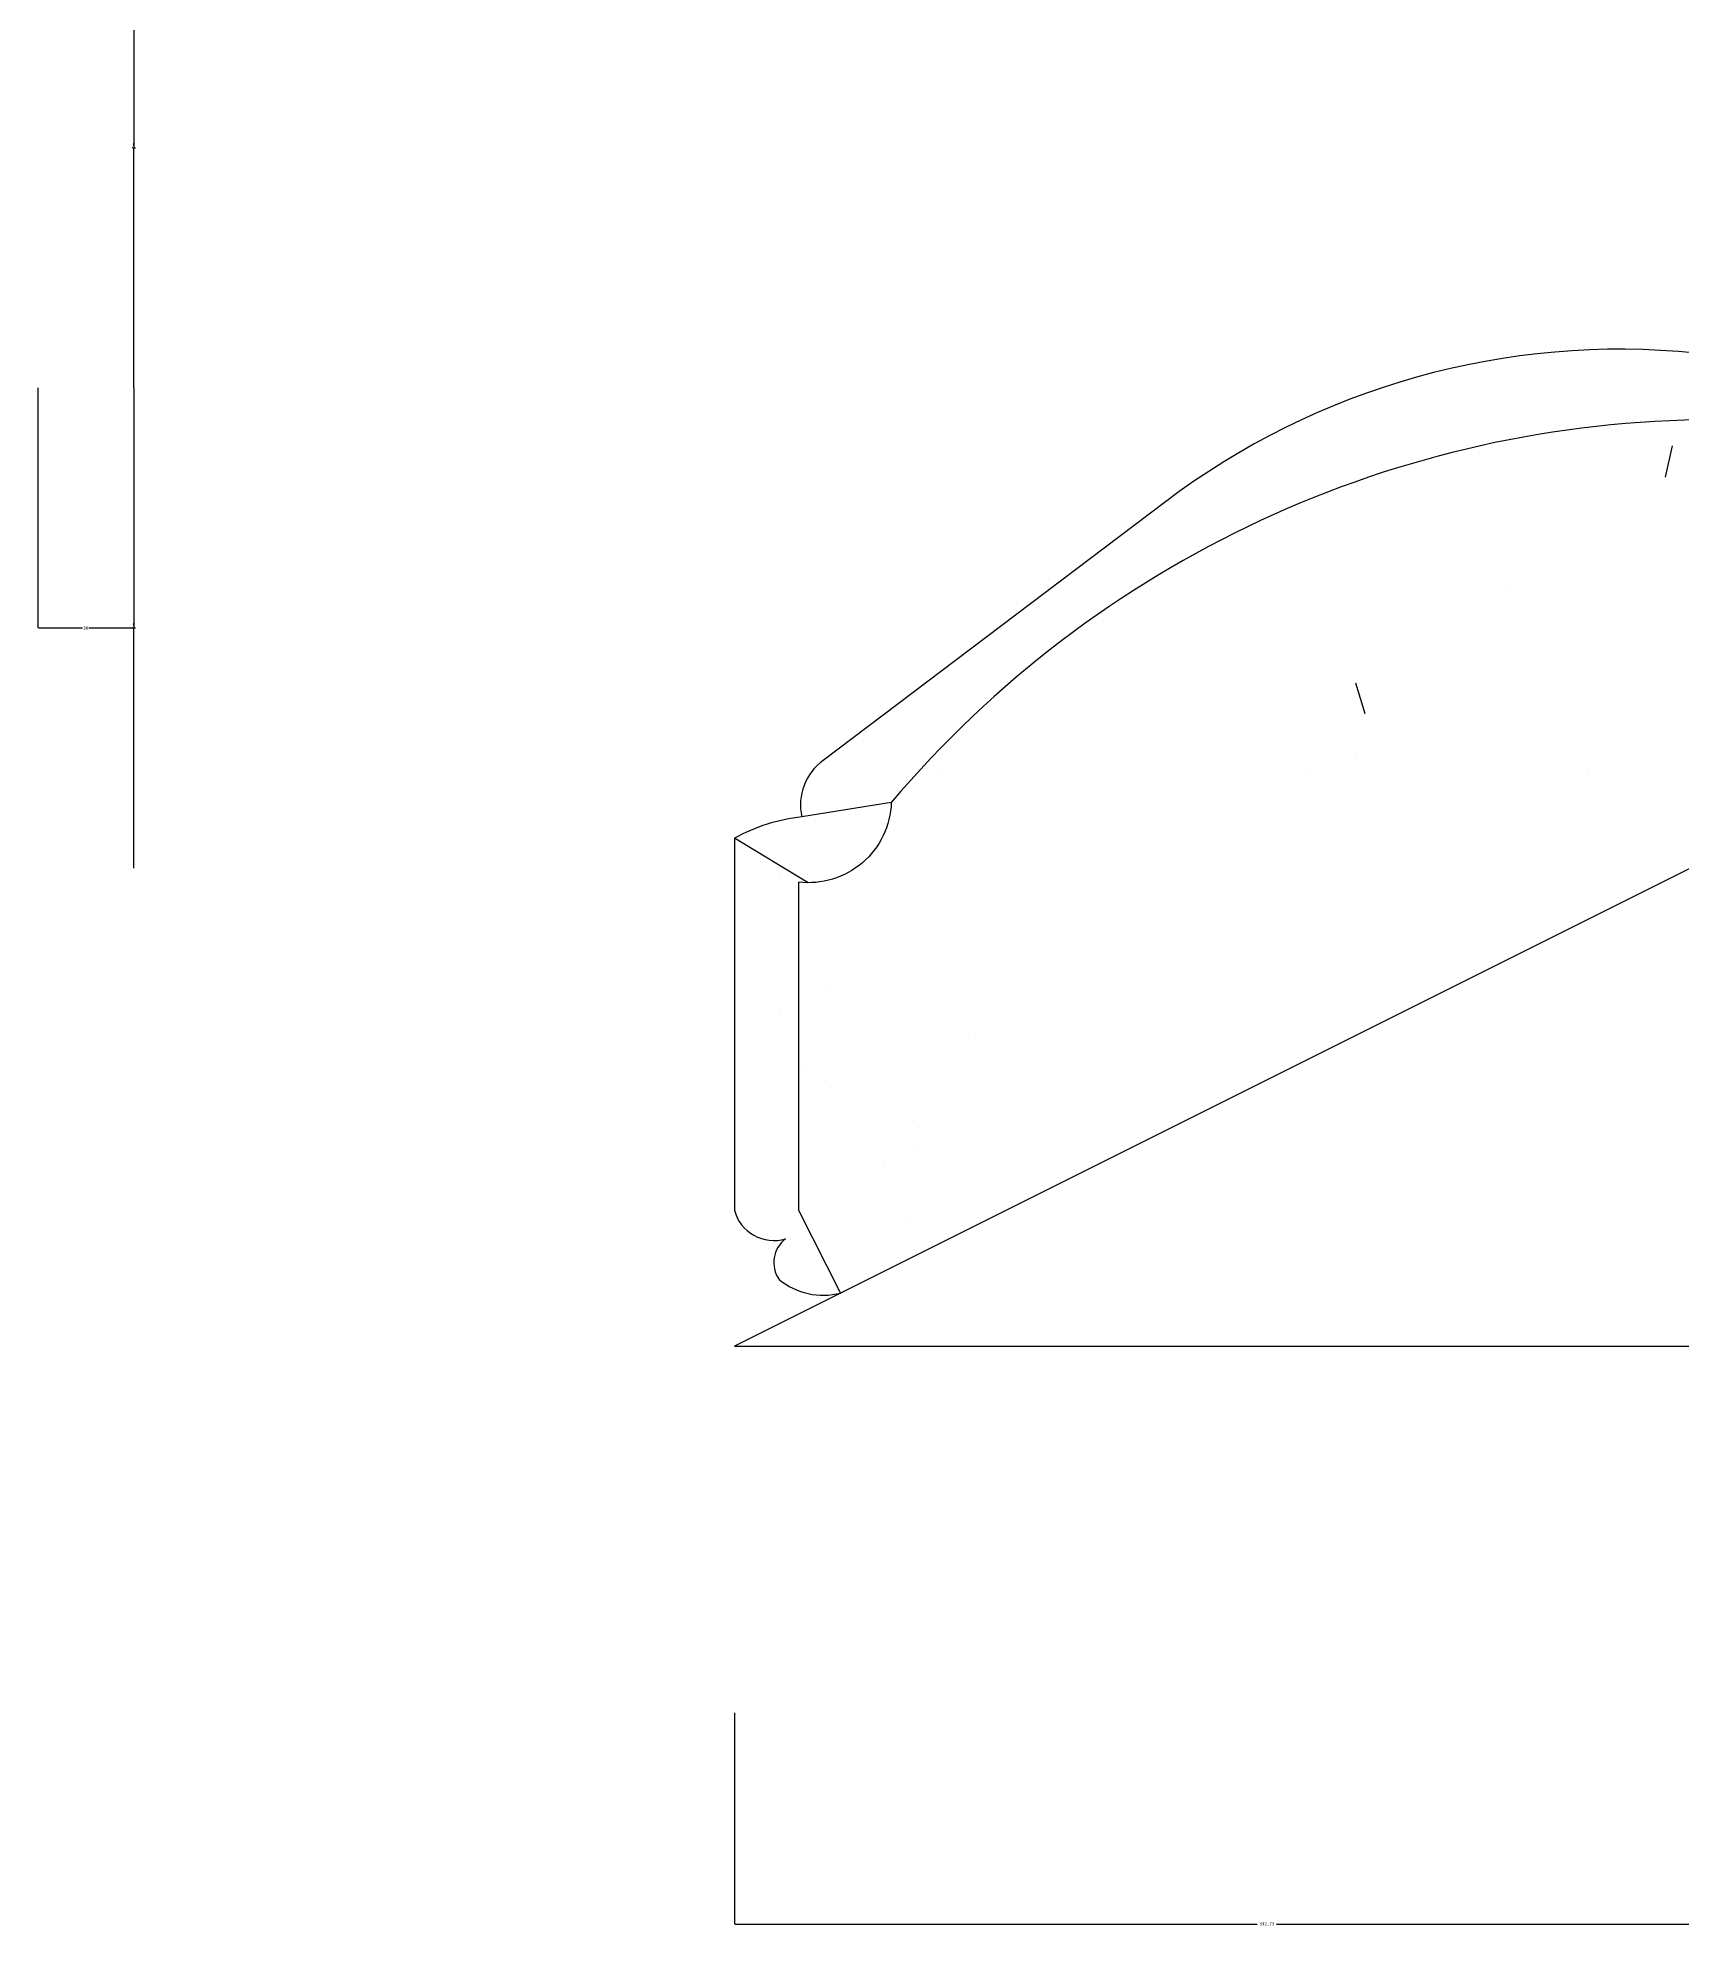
# Model space of a CAD drawing. Header units: metres. Extents: x 0 to 5136, y 0 to 4711.
# Drawn here: x 749 to 1263, y 230 to 820 of the extents above; entities that cross this region are included whole.
import ezdxf

# ---------------------------------------------------------------- set-up
doc = ezdxf.new("R2010")
doc.units = ezdxf.units.M
for name, color, linetype in [('2', 2, 'Continuous'), ('3', 3, 'Continuous'), ('4', 4, 'Continuous'), ('BH', 3, 'Continuous'), ('DIM', 3, 'Continuous')]:
    doc.layers.add(name, color=color, linetype=linetype)
doc.dimstyles.get("Standard").update_dxf_attribs({"dimtxt": 2.5, "dimasz": 2.5, "dimexe": 1.25, "dimexo": 0.625, "dimtad": 1, "dimcen": 2.5, "dimazin": 3, "dimtfac": 1, "dimtmove": 0, "dimatfit": 3})

# ---------------------------------------------------------------- blocks, each defined once
blk = doc.blocks.new('*D8')
for p, q in [((967.13, 296.48), (967.13, 230.47)), ((1299.86, 296.48), (1299.86, 230.47)), ((967.38, 230.47), (1130.495, 230.47)), ((1136.495, 230.47), (1299.61, 230.47))]:
    blk.add_line(p, q)
at = {"layer": 'Defpoints'}
for p in [(967.13, 296.48), (1299.86, 296.48), (967.13, 230.47)]:
    blk.add_point(p, dxfattribs=at)
at = {"layer": 'DIM', "insert": (1133.495, 230.47), "char_height": 1, "attachment_point": 5}
blk.add_mtext('332,73', dxfattribs=at)
blk = doc.blocks.new('*D20')
for p, q in [((749.47, 710.4), (749.47, 635.4)), ((749.72, 635.4), (763.47, 635.4)), ((765.47, 635.4), (779.22, 635.4)), ((779.47, 560.4), (779.47, 635.4))]:
    blk.add_line(p, q)
at = {"layer": 'Defpoints'}
for p in [(749.47, 710.4), (749.47, 635.4), (779.47, 560.4)]:
    blk.add_point(p, dxfattribs=at)
at = {"layer": 'DIM', "insert": (764.47, 635.4), "char_height": 1, "attachment_point": 5}
blk.add_mtext('30', dxfattribs=at)
blk = doc.blocks.new('*D21')
for p, q in [((779.47, 710.4), (779.47, 635.4)), ((779.22, 635.4), (778.97, 635.4)), ((779.47, 560.4), (779.47, 635.4)), ((779.47, 635.4), (779.47, 635.4)), ((779.72, 635.4), (779.97, 635.4))]:
    blk.add_line(p, q)
at = {"layer": 'Defpoints'}
for p in [(779.47, 710.4), (779.47, 635.4), (779.47, 560.4)]:
    blk.add_point(p, dxfattribs=at)
at = {"layer": 'DIM', "insert": (779.47, 636.525), "char_height": 1, "attachment_point": 5}
blk.add_mtext('0', dxfattribs=at)
blk = doc.blocks.new('*D22')
for p, q in [((779.47, 860.4), (779.47, 785.4)), ((779.22, 785.4), (778.97, 785.4)), ((779.47, 710.4), (779.47, 785.4)), ((779.47, 785.4), (779.47, 785.4)), ((779.72, 785.4), (779.97, 785.4))]:
    blk.add_line(p, q)
at = {"layer": 'Defpoints'}
for p in [(779.47, 860.4), (779.47, 785.4), (779.47, 710.4)]:
    blk.add_point(p, dxfattribs=at)
at = {"layer": 'DIM', "insert": (779.47, 786.525), "char_height": 1, "attachment_point": 5}
blk.add_mtext('0', dxfattribs=at)

msp = doc.modelspace()

# ---------------------------------------------------------------- linework, layer by layer
at = {"layer": '2'}
msp.add_line((967.13, 411.06), (3328, 411.06), dxfattribs=at)
at = {"layer": '3'}
for p, q in [((1260.08, 692.28), (1257.89, 682.52)), ((1161.21, 618.31), (1164.06, 608.73)), ((1016.14, 580.91), (988.17, 576.37)), ((990.15, 555.83), (967.13, 569.69)), ((987.13, 453.49), (1000.27, 427.64))]:
    msp.add_line(p, q, dxfattribs=at)
msp.add_lwpolyline([(1273.24, 700.48, 0.22), (1016.14, 580.91, -0.44), (987.13, 556.01), (987.13, 453.49)], format="xyb", dxfattribs=at)
at = {"layer": '4'}
msp.add_line((3328, 1591.5), (967.13, 411.06), dxfattribs=at)
msp.add_lwpolyline([(2654.49, 2198.18, 0.25), (2549.77, 2150.98, 0.46), (2390.79, 2039.92, 0.8), (2008.05, 1678.58, 0.57), (1760.24, 1363.71, 0.72), (1537.12, 1086.78, 0.16), (1397.27, 1022.87, 0.3), (1378.23, 851.17, -0.39), (1273.12, 720.64, 0.19), (1106.13, 678.03), (994.9, 594.04, 0.3), (988.17, 576.37), (988.17, 576.37, 0.1), (967.13, 569.69), (967.13, 453.49, 0.42), (983.05, 444.55, 0.4), (981.09, 431.87, 0.24), (1000.27, 427.64)], format="xyb", dxfattribs=at)
at = {"layer": 'BH'}
for p, q in [((1208.38, 648.73), (1208.38, 648.73)), ((1031.74, 591.12), (1031.74, 591.12)), ((1147.1, 591.12), (1147.1, 591.12)), ((1161.52, 594.72), (1161.52, 594.72)), ((1233.61, 591.12), (1233.61, 591.12)), ((981.28, 558.71), (981.28, 558.71)), ((995.7, 522.7), (995.7, 522.7)), ((981.28, 515.5), (981.28, 515.5)), ((1042.56, 508.3), (1042.56, 508.3)), ((988.49, 497.49), (988.49, 497.49)), ((995.7, 493.89), (995.7, 493.89)), ((1024.54, 479.49), (1024.54, 479.49)), ((1024.54, 472.29), (1024.54, 472.29)), ((1013.72, 468.69), (1013.72, 468.69)), ((1020.93, 450.68), (1020.93, 450.68))]:
    msp.add_line(p, q, dxfattribs=at)

# ---------------------------------------------------------------- dimensions: what is measured, and where the dimension line sits
at = {"layer": 'DIM'}
for base, p1, p2, picture, middle in [((779.47, 785.4), (779.47, 710.4), (779.47, 860.4), '*D22', (779.47, 786.525)), ((749.47, 635.4), (749.47, 710.4), (779.47, 560.4), '*D20', (764.47, 635.4)), ((779.47, 635.4), (779.47, 560.4), (779.47, 710.4), '*D21', (779.47, 636.525)), ((967.13, 230.47), (967.13, 296.48), (1299.86, 296.48), '*D8', (1133.495, 230.47))]:
    dim = msp.add_linear_dim(base=base, p1=p1, p2=p2, dimstyle='Standard', dxfattribs=at)
    dim.commit()
    dim.dimension.update_dxf_attribs({"geometry": picture, "text_midpoint": middle})

doc.saveas('drawing.dxf')
